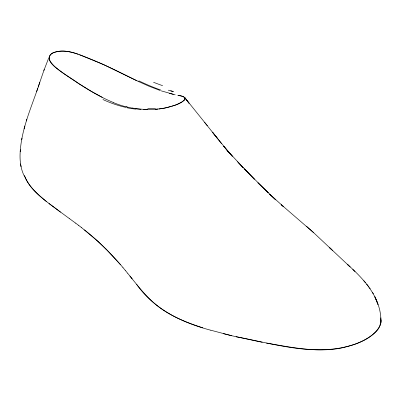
<?xml version="1.0" encoding="UTF-8"?>
<svg xmlns="http://www.w3.org/2000/svg" width="401" height="401" viewBox="0 0 401 401"><rect width="100%" height="100%" fill="white"/><g stroke="black" fill="none" stroke-linecap="round" stroke-linejoin="round"><path stroke-width="0.6" d="M20.326 149.653L20.225 151.443C21.829 127.297 32.371 105.137 39.759 82.441L39.368 83.568M20.235 151.197C19.589 159.458 20.416 168.034 24.035 175.583M21.774 139.398L21.694 139.874L22 138.134M24.882 125.974L24.11 128.906M26.456 120.566L26.351 120.947L26.827 119.297M43.859 70.566L48.767 57.829M44.24 69.423L38.18 87.042M37.779 88.225L36.576 91.709M184.014 100.44C187.643 96.731 180.35 95.799 177.929 95.438M184.094 100.365L181.578 102.17A7.584 1.634 -21 0 1 181.051 102.471L176.605 104.596M362.614 340.895L360.359 341.983A55.373 27.052 -6.8 0 1 356.294 343.727C317.156 357.797 275.181 343.973 236.059 336.76M176.099 104.796L171.598 106.33M173.864 105.588C180.435 103.879 192.6 96.907 177.974 95.383M173.969 105.538L166.711 107.674L159.132 109.012M170.706 106.566L164.204 108.215L155.337 109.358M157.959 109.102L150.154 109.578L143.558 109.498M147.508 109.608L135.904 108.761L141.007 109.328M266.525 343.101C291.001 347.231 316.168 352.74 340.98 348.108C355.637 344.67 373.035 339.431 380.333 325.005A36.892 18.842 -3.9 0 0 380.89 320.369M132.17 108.145L125.984 106.756M262.234 342.294L231.773 335.747L210.876 330.239M175.187 94.816L161.262 90.872M173.327 94.34L169.412 93.343M231.848 335.752L223.332 333.637M210.861 330.249C182.31 322.755 154.084 309.296 136.706 284.464M202.846 327.812C186.861 322.66 170.831 316.429 157.528 305.928C145.859 296.7 136.931 284.675 127.618 273.216M78.205 54.24C70.33 51.428 61.333 49.574 53.278 52.706A10.015 5.87 0.8 0 0 51.238 53.95C45.935 58.721 52.341 65.338 56.556 68.18C64.175 74.02 72.16 79.353 80.22 84.561M160.184 90.501L148.966 86.195L138.175 81.363M136.952 80.786C120.385 72.661 103.934 64.235 86.731 57.508C76.25 53.393 63.899 48.24 52.797 53.012A7.825 4.581 0.7 0 0 52.235 53.328C50.225 54.456 48.541 56.747 49.438 59.137A28.636 16.712 -0.9 0 0 50.21 61.333C57.102 70.917 68.541 76.085 77.889 82.997C89.162 90.501 100.917 97.363 113.453 102.551M79.558 54.767L103.694 64.611L138.19 81.373M102.23 97.323L91.202 91.253L80.28 84.541M69.563 218.71L48.947 203.513M69.548 218.69L75.669 223.167M60.481 212.149C47.112 201.563 30.526 191.959 24.26 175.227M75.609 223.116L78.676 225.412M78.601 225.352L81.634 227.668M81.553 227.603L98.15 241.552M84.446 229.868C98.551 241.051 111.383 253.798 122.967 267.567M46.331 201.437C37.859 194.31 28.782 186.701 24.626 176.129M380.95 321.061C380.925 297.131 363.862 279.061 347.196 264.189L349.126 265.983L313.371 232.425L281.352 204.766L283.261 206.405L269.617 194.124L275.763 199.888L257.938 182.811L268.249 192.906L244.269 168.821L254.309 179.192L237.572 161.788M313.371 232.425L306.429 226.194M349.662 266.475L350.193 266.961M331.577 249.552L329.191 247.312L332.685 250.59M355.015 271.577L352.77 269.402M105.899 248.946L120.606 264.795M238.61 162.801L243.176 167.633L227.096 150.285L232.294 156.235L223.633 146.139L228.655 152.139L212.44 132.155L221.452 143.543M365.547 282.755L363.832 280.775M122.922 267.512L125.302 270.379M204.655 122.44L217.292 138.195M125.267 270.339L127.593 273.191M207.372 125.769L184.455 97.268L189.051 103.252L184.866 97.684M129.899 276.048L132.19 278.901M366.634 284.063L368.203 286.043M369.707 288.093L370.173 288.745M368.689 286.69L369.156 287.342M373.376 293.893L372.454 292.324M20.546 163.859L21.047 166.711M380.82 319.231L380.91 322.479L380.775 317.782M380.369 320.99C380.935 325.772 378.243 330.038 374.659 332.93A55.363 27.047 -6.8 0 1 371.897 335.201L369.867 336.66A55.203 26.967 -6.8 0 1 362.935 340.74M127.202 107.112A161.017 124.155 -83.9 0 1 113.428 102.626M135.889 109.127A146.119 112.275 -86.7 0 1 127.107 107.789M155.528 108.31A153.187 111.548 -57.7 0 1 147.728 108.691M173.077 91.433A186.545 38.812 30.6 0 1 168.315 90.18M162.621 85.664A144.485 37.744 35.5 0 1 153.543 82.28M98.1 241.623A393.441 304.72 -67 0 1 105.839 249.026M160.716 90.019A181.292 61.047 41.5 0 1 138.866 80.862M173.608 91.634A194.485 43.343 32.9 0 1 170.796 90.887M135.904 108.611A145.337 108.721 79.3 0 1 132.175 107.979M125.849 107.408A188.094 145.688 -80.1 0 1 102.917 99.528M376.233 299.868L374.85 296.745L377.968 304.449L376.233 299.868"/></g></svg>
